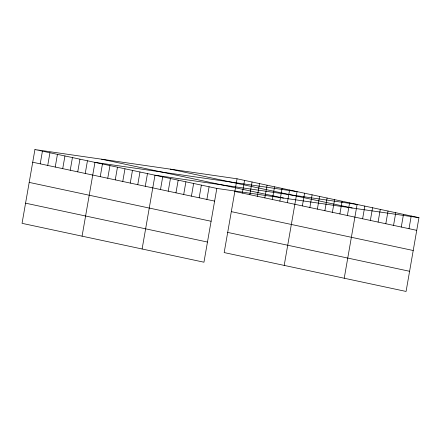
<?xml version="1.0" encoding="UTF-8"?>
<svg xmlns="http://www.w3.org/2000/svg" width="441" height="441" viewBox="0 0 441 441"><rect width="100%" height="100%" fill="white"/><g stroke="black" fill="none" stroke-linecap="round" stroke-linejoin="round"><path stroke-width="0.66" d="M34.927 149.554L22.05 223.339L203.951 262.208L216.829 188.423L34.927 149.554L237.049 178.792L418.95 217.661L406.073 291.446L224.171 252.577L237.049 178.792M40.219 163.837L42.43 151.158M47.722 165.441L49.932 152.762M55.224 167.045L57.435 154.367M62.727 168.644L64.943 155.971M70.229 170.248L72.445 157.569M77.737 171.852L79.948 159.173M85.24 173.456L87.45 160.778M82.076 236.161L94.953 162.382L297.074 191.62L284.197 265.405M100.245 176.665L102.455 163.986M107.747 178.269L109.963 165.59M115.25 179.867L117.466 167.194M122.758 181.471L124.968 168.793M130.26 183.076L132.471 170.397M137.763 184.68L139.973 172.001M145.265 186.284L147.476 173.605M142.107 248.989L154.984 175.209L357.105 204.448L344.228 278.232M160.502 189.536L162.712 176.858M168.23 191.19L170.441 178.511M175.959 192.844L178.175 180.165M183.693 194.492L185.904 181.813M191.422 196.146L193.638 183.467M199.156 197.8L201.366 185.121M206.884 199.448L209.095 186.769M242.341 193.075L244.551 180.397M249.843 194.679L252.054 182.001M257.346 196.284L259.562 183.605M264.848 197.888L267.064 185.209M272.351 199.492L274.567 186.813M279.859 201.09L282.069 188.417M287.361 202.695L289.572 190.016M302.366 205.903L304.582 193.224M309.869 207.507L312.085 194.828M317.371 209.111L319.587 196.432M324.879 210.715L327.09 198.037M332.382 212.314L334.592 199.641M339.884 213.918L342.095 201.239M347.387 215.522L349.603 202.843M362.623 218.78L364.834 206.101M370.352 220.428L372.568 207.75M378.086 222.082L380.296 209.403M385.814 223.736L388.025 211.057M393.543 225.384L395.759 212.705M401.277 227.038L403.487 214.359M409.005 228.692L411.221 216.013M216.829 188.423L418.95 217.661M170.347 169.146L352.249 208.014M101.628 159.207L283.53 198.07M234.838 191.471L416.739 230.34M32.717 162.233L214.618 201.102M231.316 211.636L413.217 250.505M29.194 182.398L211.096 221.266M227.694 232.413L409.59 271.281M25.567 203.174L207.468 242.043"/></g></svg>
